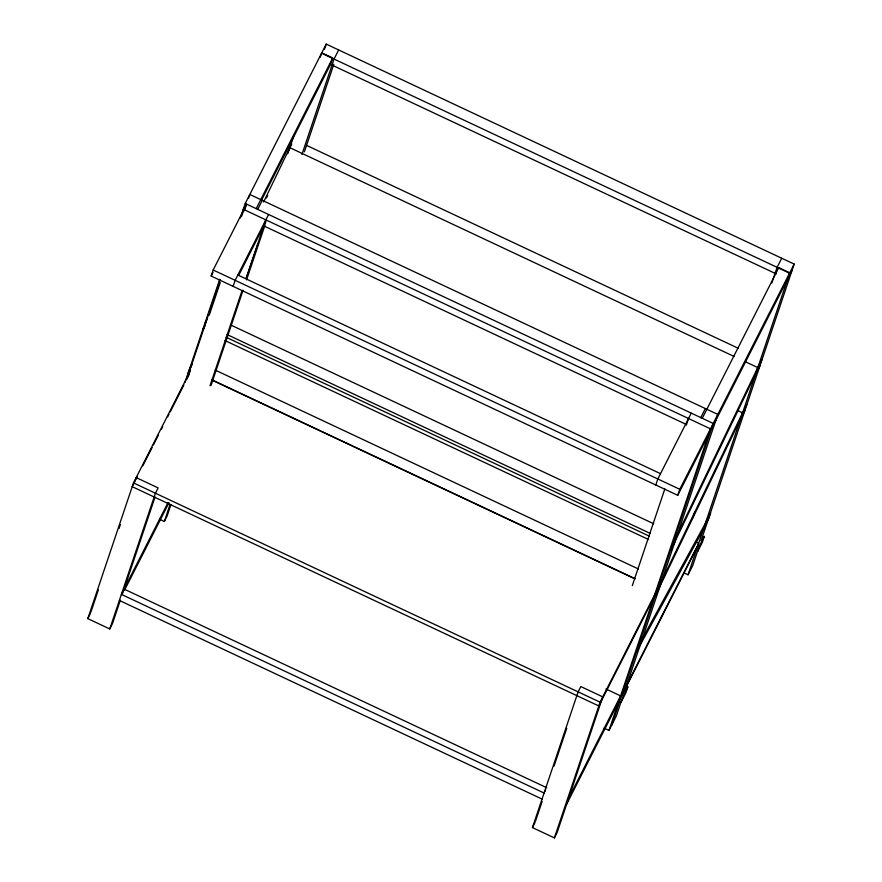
<?xml version="1.0" encoding="UTF-8"?>
<svg xmlns="http://www.w3.org/2000/svg" width="882" height="882" viewBox="0 0 882 882"><rect width="100%" height="100%" fill="white"/><g stroke="black" fill="none" stroke-linecap="round" stroke-linejoin="round"><path stroke-width="1.32" d="M289.318 149.907L289.803 147.658L734.133 356.482M742.556 412.831L741.839 416.205L655.668 595.24L656.384 591.866L742.556 412.831L737.584 410.494M757.781 367.596L757.065 370.969L670.893 550.004L671.61 546.631L757.781 367.596L745.334 361.741M120.36 600.146L112.455 623.629L109.765 628.932L87.803 618.624L133.48 482.906L190.137 371.355M90.934 612.009L98.398 589.826M119.048 528.483L120.36 524.57M134.858 481.506L136.17 477.592L158.132 487.911L155.43 493.225L109.765 628.932M708.455 434.87L677.751 495.32L211.151 276.044L213.179 270.002L246.585 204.249L244.391 210.776M185 382.468L219.717 279.318M240.367 217.953L245.229 203.499L326.208 44.1L794.175 264.093L701.036 540.875M186.775 379.282L220.169 280.057M241.701 216.09L243.895 209.552L710.484 428.839L608.988 730.428L604.115 728.135M209.243 315.227L220.224 282.582M248.504 198.406L249.827 194.481L717.816 414.419L624.665 691.212M122.554 593.619L155.056 497.051M233.113 286.363L235.141 280.322L268.547 214.569M287.73 153.799L293.882 135.519M320.243 57.187L321.765 52.832L332.723 57.98L256.188 208.648M159.477 519.178L164.35 521.471L170.061 504.493M210.048 385.688L242.12 290.376M265.846 219.872L246.078 278.624L257.93 243.774M170.998 504.416L167.051 516.157L164.35 521.471M210.985 385.599L243.057 290.288M246.574 279.848L265.03 225.009M324.433 49.381L326.208 44.1M332.316 59.215L330.662 64.11L261.59 200.082M301.942 154.427L334.013 59.116L338.644 50.009M304.378 151.847L333.815 64.364M532.441 827.581L578.118 691.863L580.808 686.56L602.77 696.879L557.093 832.597L554.403 837.9L532.441 827.581L535.131 822.278M535.572 820.966L542.165 801.396M554.017 766.16L566.762 728.312M655.789 485.001L657.818 478.97L691.223 413.217M632.295 585.637L664.808 489.025M686.339 425.047L688.533 418.52M554.403 837.9L600.069 702.182L657.366 589.408M677.751 495.32L679.779 489.29L794.197 264.038M611.689 725.125L713.218 423.437L245.229 203.499M621.149 701.653L616.32 716.019L608.988 730.428M627.841 686.924L625.812 692.954L621.182 702.061L623.21 696.03L627.841 686.924L625.349 685.744M692.734 518.021L694.939 511.494M771.827 283.012L777.097 267.345L781.728 258.239M684.322 573.035L688.059 574.788L789.754 272.77L778.795 267.621L702.259 418.288M699.272 546.101L692.679 565.682L688.059 574.788M206.002 321.754L202.904 330.066L205.274 325.127M263.652 201.989L289.803 147.658M266.496 197.954L267.687 195.484M191.956 364.52L188.395 371.928L187.679 375.302L189.465 371.598M243.167 209.629L245.031 205.958M211.151 276.044L212.992 272.417M257.654 209.453L262.274 200.335M289.472 148.639L291.777 144.086M204.668 324.025L206.983 319.471M202.64 330.055L204.37 326.638M189.443 369.26L191.758 364.707M187.414 375.291L190.303 369.602M238.636 275.482L265.978 221.658M134.703 481.77L132.212 486.677L598.801 705.953L656.098 593.178M135.938 479.312L137.184 476.864M142.796 465.828L152.134 447.45M153.38 444.991L158.363 435.19M161.472 429.06L162.718 426.601M167.701 416.8L168.947 414.353M170.193 411.894L183.897 384.927M187.006 378.797L189.498 373.891M87.803 618.624L90.493 613.31M167.944 502.729L121.385 594.391L544.073 793.028L545.682 789.853M124.527 590.245L169.002 502.685M700.738 417.682L705.357 408.564M711.157 429.567L792.168 270.068M757.451 368.577L762.081 359.47M755.422 374.607L760.052 365.501M672.657 543.962L677.288 534.845M670.629 549.993L675.259 540.875M742.225 413.812L746.856 404.706M740.196 419.843L744.827 410.736M657.432 589.198L662.062 580.091M655.403 595.229L660.034 586.122M638.215 646.297L642.846 637.19M640.817 643.221L636.187 652.327L703.649 528.924M706.008 521.901L710.638 512.795L708.61 518.825L703.979 527.932M568.725 798.045L620.619 695.887L605.978 689.007M622.174 693.958L698.709 543.29L696.306 542.154M566.696 804.075L618.591 701.918M621.281 696.604L697.816 545.947M639.384 644.081L706.835 520.667M321.588 53.207L789.555 273.2M329.515 63.923L776.336 273.916M306.539 145.376L738.432 348.357M263.817 225.902L686.505 424.551M237.842 275.019L660.519 473.667M213.179 270.002L679.779 489.29M230.456 324.863L653.639 523.732M227.071 334.554L650.255 533.434M226.024 337.222L649.207 536.102M225.042 340.584L648.479 539.475M215.23 370.098L638.414 568.978M211.845 379.789L635.029 578.669M211.923 380.065L634.963 578.879M133.48 482.906L600.069 702.182M124.086 589.088L546.763 787.725M119.357 600.422L542.033 799.07M699.746 545.363L697.717 551.393L702.348 542.287L704.376 536.256L699.746 545.363"/></g></svg>
